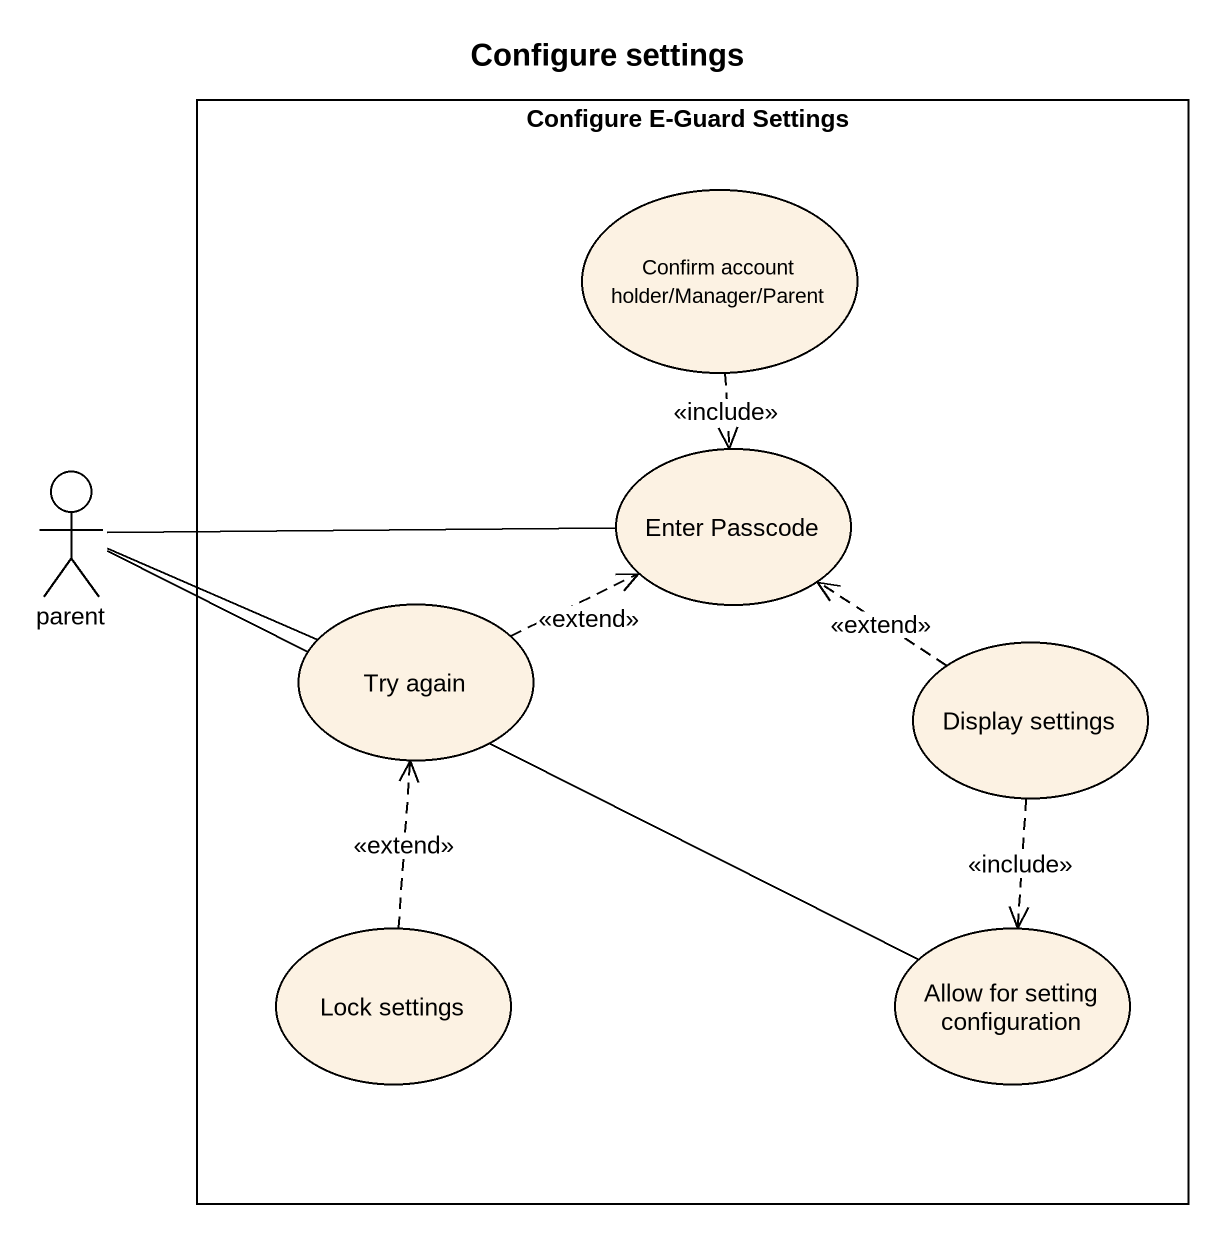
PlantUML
@startuml
title Configure settings
rectangle "Configure E-Guard Settings" as Configure_E_Guard_Settings {
  usecase "Confirm account holder/Manager/Parent" as Confirm_account_holder
  usecase "Enter Passcode" as Enter_Passcode
  usecase "Try again" as Try_again
  usecase "Display settings" as Display_settings
  usecase "Lock settings" as Lock_settings
  usecase "Allow for setting configuration" as Allow_for_setting
}
actor parent
Confirm_account_holder ..> Enter_Passcode : <<include>>
parent -right- Enter_Passcode
parent -right- Try_again
parent -right- Allow_for_setting
Try_again .right.> Enter_Passcode : <<extend>>
Display_settings .up.> Enter_Passcode : <<extend>>
Display_settings ..> Allow_for_setting : <<include>>
Lock_settings .up.> Try_again : <<extend>>
@enduml
